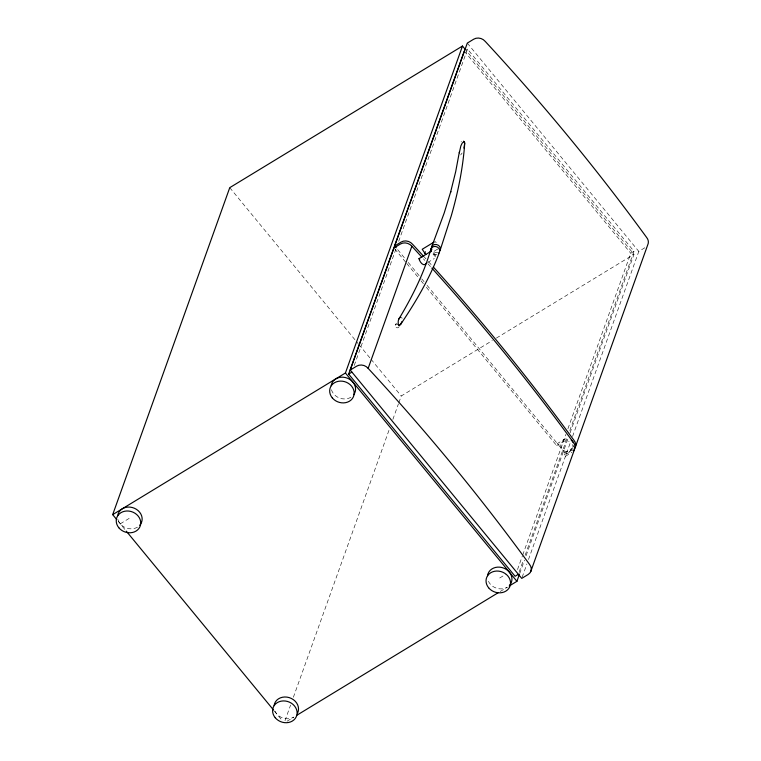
<?xml version="1.0" encoding="UTF-8"?>
<svg xmlns="http://www.w3.org/2000/svg" width="761" height="761" viewBox="0 0 761 761"><rect width="100%" height="100%" fill="white"/><g stroke="black" fill="none" stroke-linecap="round" stroke-linejoin="round"><path stroke-width="0.57" stroke-dasharray="3.81 2.85" d="M354.265 365.432L395.882 249.189M398.688 241.361L467.52 49.113L633.98 251.301L569.542 431.259M284.985 720.715L290.578 705.095M293.375 697.285L389.271 429.461M392.866 419.416L398.46 403.796M398.859 402.683L401.256 395.986L492.329 340.567M426.35 287.287L556.643 445.546L557.347 443.577L563.777 439.658A6.221 5.346 19.7 0 1 568.296 438.926M563.777 439.658L563.073 441.627L556.643 445.546M517.499 569.58L522.303 556.167M522.702 555.054L565.927 434.331M567.925 428.747L630.764 253.261L633.98 251.301M519.116 572.091L523.52 559.801M525.119 555.33L567.145 437.965M519.715 573.509L524.51 560.115M526.108 555.654L568.058 438.479M570.056 432.904L633.989 254.355L466.265 50.626M528.495 559.516L565.471 456.267L564.205 454.736L564.909 452.766L571.34 448.847A6.221 5.346 19.7 0 0 572.462 447.934M522.141 577.276L526.907 563.958M427.054 285.318L566.174 454.298L570.56 442.036M572.557 436.462L638.812 251.415L645.242 247.506M571.34 448.847L570.636 450.816L564.205 454.736M395.216 325.166L396.414 323.14M462.117 152.99L460.671 154.968M465.913 50.093L467.52 49.113M437.718 249.047L432.895 251.977L435.882 255.772M427.587 262.612L434.341 258.502M120.248 523.825L129.903 517.946M496.372 338.103L633.989 254.355M566.174 454.298L572.605 450.379M565.471 456.267L571.901 452.348M499.701 577.999L505.494 574.479M287.078 721.19L293.832 717.081A12.452 10.692 19.7 0 1 274.987 711.183M500.186 591.506L507.273 587.197A12.452 10.692 19.7 0 1 488.429 581.29M435.244 241.656L436.272 242.493M435.492 256.885L432.4 253.308M423.411 256.086L426.284 259.216M423.42 258.835L424.857 260.405M467.311 43.101L638.812 251.415M464.305 51.073L630.764 253.261M397.689 249.637L405.213 258.788M408.229 262.44L421.033 277.993M421.784 278.906L424.048 281.656M394.721 248.866L406.022 262.583M406.774 263.496L420.329 279.962M421.08 280.876L423.335 283.625M229.755 187.663L358.193 343.677M358.945 344.59L370.284 358.355M371.035 359.278L401.256 395.986M118.183 521.314L125.536 530.246M274.35 711.002L282.122 720.448M401.542 317.147L402.141 318.45M434.959 242.445L434.769 241.646M427.891 263.725A2126.472 1826.562 19.7 0 1 431.068 267.235M428.595 261.755A2126.472 1826.562 19.7 0 1 431.772 265.266M572.538 448.733A6.221 5.346 19.7 0 1 564.567 451.064A6.221 5.346 19.7 0 1 561.171 443.711A6.221 5.346 19.7 0 1 569.142 441.38M572.491 444.576A6.221 5.346 19.7 0 1 572.938 447.401M573.642 445.432A6.221 5.346 19.7 0 1 573.252 446.764M350.907 397.252A12.452 10.692 19.7 0 1 331.396 389.499M137.465 527.145A12.452 10.692 19.7 0 1 117.955 519.383M399.145 326.393A2.074 1.779 19.7 0 1 397.052 327.801A2.074 1.779 19.7 0 1 395.073 325.917A2.074 1.779 19.7 0 1 396.823 324.186M437.004 254.231A4.566 3.919 19.7 0 1 432.543 253.365M461.071 141.594A2.074 1.779 19.7 0 1 461.442 141.289M437.718 252.262A4.566 3.919 19.7 0 1 433.247 251.396M425.722 252.338L425.028 251.549L425.675 252.367"/><path stroke-width="1.14" d="M459.321 152.837L460.833 145.969L462.165 143.163L463.925 141.565L464.657 143.525L463.972 148.11M459.368 151.962L455.687 171.682L450.579 192.267L450.788 191.553L444.224 212.947L431.782 246.612M431.068 248.581C423.915 273.541 412.148 296.914 398.821 319.106M440.124 250.293L451.206 216.019C458.055 192.276 463.002 167.896 464.733 143.211A2.074 1.779 19.7 0 0 464.724 142.735M401.913 321.637L400.638 324.376L399.135 325.232L398.174 323.91L398.241 321.066A29.004 12.661 55.2 0 1 399.401 318.117L400.524 317.042M116.814 519.649L112.685 514.636L229.755 187.663L462.488 46.041L465.513 49.703M112.685 514.636L345.418 373.004L462.488 46.041M518.317 574.327L515.102 576.286L348.643 374.098L464.305 51.073M350.241 370.065L356.671 366.155A8.295 7.125 19.7 0 1 368.153 368.362A2126.472 1826.562 19.7 0 1 529.561 564.434A8.295 7.125 19.7 0 1 528.172 574.469L521.742 578.389L350.241 370.065L393.97 247.943L400.4 244.034A8.295 7.125 19.7 0 1 411.872 246.25L421.927 257.208M396.177 247.81L394.674 245.974L467.311 43.101L473.742 39.182A8.295 7.125 19.7 0 1 485.223 41.398A2126.472 1826.562 19.7 0 1 646.631 237.461A8.295 7.125 19.7 0 1 647.782 244.728L575.145 447.601M368.153 368.362L411.872 246.25M509.204 586.018L516.919 581.318L519.316 574.622M530.712 571.692L574.441 449.57M439.411 252.262C429.917 278.184 415.715 302.06 400.315 324.861M433.96 242.131L422.222 249.275L425.76 254.555M431.544 250.997L418.997 258.626C419.492 261.375 423.411 267.615 426.617 263.192M394.674 245.974L401.104 242.065A8.295 7.125 19.7 0 1 412.576 244.271L423.411 256.086M348.643 374.098L351.858 372.139M296.866 715.235L498.17 592.733M418.997 258.626L419.777 259.073M425.856 254.497L424.467 253.128M345.418 373.004L516.919 581.318M126.297 531.159L273.599 710.089M573.394 451.13A8.295 7.125 19.7 0 0 573.29 442.312A2126.472 1826.562 19.7 0 0 431.858 268.119M433.351 267.025A2126.472 1826.562 19.7 0 1 573.994 440.343A8.295 7.125 19.7 0 1 574.098 449.161M571.245 440.229A6.221 5.346 19.7 0 1 573.195 442.607M331.168 385.713A12.452 10.692 19.7 0 1 347.406 378.179A12.452 10.692 19.7 0 1 353.741 394.693M487.535 575.658A12.452 10.692 19.7 0 1 504.277 568.324A12.452 10.692 19.7 0 1 509.509 585.361M117.727 515.606A12.452 10.692 19.7 0 1 134.469 508.272A12.452 10.692 19.7 0 1 139.701 525.309M274.093 705.542A12.452 10.692 19.7 0 1 289.313 697.637A12.452 10.692 19.7 0 1 297.646 712.914M397.879 324.386A2.074 1.779 19.7 0 1 398.992 325.451M463.468 141.204A2.074 1.779 19.7 0 1 464.581 142.269M431.106 251.625A4.566 3.919 19.7 0 1 435.787 246.516A4.566 3.919 19.7 0 1 438.84 253.118M431.81 249.656A4.566 3.919 19.7 0 1 436.491 244.547A4.566 3.919 19.7 0 1 439.544 251.149M332.281 397.879A12.452 10.692 19.7 0 0 353.304 397.023A12.452 10.692 19.7 0 0 340.196 381.109A12.452 10.692 19.7 0 0 332.281 397.879M488.648 587.815A12.452 10.692 19.7 0 0 509.67 586.969A12.452 10.692 19.7 0 0 496.562 571.045A12.452 10.692 19.7 0 0 488.648 587.815M118.84 527.763A12.452 10.692 19.7 0 0 139.862 526.916A12.452 10.692 19.7 0 0 126.764 510.992A12.452 10.692 19.7 0 0 118.84 527.763M275.206 717.699A12.452 10.692 19.7 0 0 296.229 716.852A12.452 10.692 19.7 0 0 283.13 700.929A12.452 10.692 19.7 0 0 275.206 717.699"/></g></svg>
